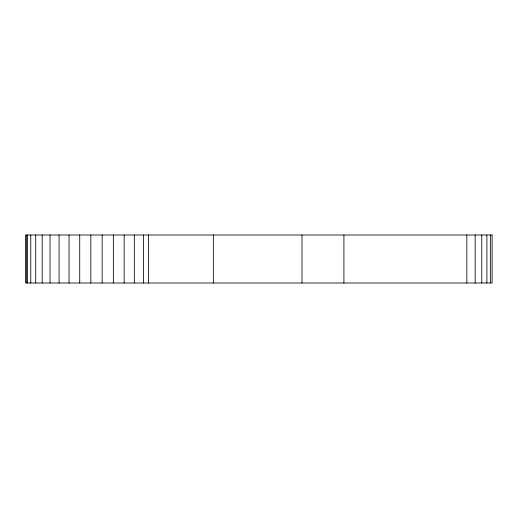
<?xml version="1.0" encoding="UTF-8"?>
<svg xmlns="http://www.w3.org/2000/svg" width="518" height="518" viewBox="0 0 518 518"><rect width="100%" height="100%" fill="white"/><g stroke="black" fill="none" stroke-linecap="round" stroke-linejoin="round"><path stroke-width="0.78" d="M490.358 234.997L490.358 283.003M486.888 234.997L486.888 283.003M481.779 234.997L481.779 283.003M475.155 234.997L475.155 283.003M466.847 234.997L466.847 283.003M343.913 234.997L343.913 283.003M302.013 234.997L302.013 283.003M213.338 234.997L213.338 283.003M148.472 234.997L148.472 283.003M143.57 234.997L143.57 283.003M134.311 234.997L134.311 283.003M124.152 234.997L124.152 283.003M113.345 234.997L113.345 283.003M102.156 234.997L102.156 283.003M90.857 234.997L90.857 283.003M79.727 234.997L79.727 283.003M69.043 234.997L69.043 283.003M59.065 234.997L59.065 283.003M50.045 234.997L50.045 283.003M42.198 234.997L42.198 283.003M35.716 234.997L35.716 283.003M30.769 234.997L30.769 283.003M27.467 234.997L27.467 283.003M26.101 234.997L26.101 283.003M492.1 234.997L25.9 234.997L25.9 283.003L492.1 283.003L492.1 234.997"/></g></svg>
